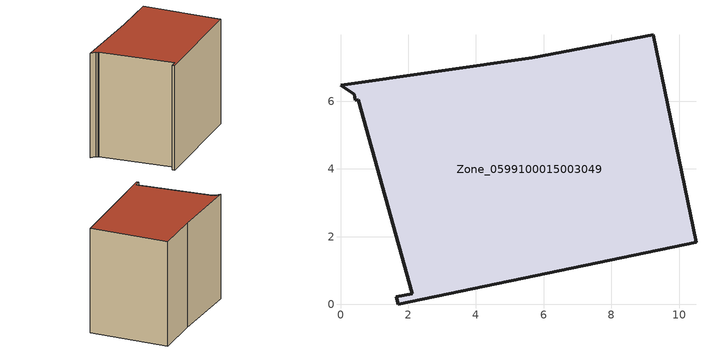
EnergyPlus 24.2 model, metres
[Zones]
Zone_0599100015003049
 floor ground (C_G): 1.65,0.23 2.12,0.32 0.52,6.04 0.44,6.03 0.4,6.21 0,6.47 5.66,7.29 9.23,7.97 10.5,1.83 1.7,0 z0.77
 wall outside (C_F): 5.66,7.29 0,6.47 0.4,6.21 0.44,6.03 0.52,6.04 2.12,0.32 1.65,0.23 1.7,0 10.5,1.83 9.23,7.97 5.66,7.29 z0.77:9.29
 roof outside (C_R): 2.12,0.32 1.65,0.23 1.7,0 10.5,1.83 9.23,7.97 5.66,7.29 0,6.47 0.4,6.21 0.44,6.03 0.52,6.04 z9.29
[BUILDING]
Pand.0599100015003049: North Axis=0; Terrain=City; Loads Convergence Tolerance Value=0.04; Temperature Convergence Tolerance Value=0.4; Solar Distribution=FullExterior; Maximum Number of Warmup Days=25; Minimum Number of Warmup Days=1
[Site:Location]
Rotterdam.The.Hague.AP_ZH_NLD Design_Conditions: Latitude=51.96; Longitude=4.45; Time Zone=1; Elevation=-4.5
[SITE:GROUNDTEMPERATURE:BUILDINGSURFACE]
18, 18, 18, 18, 18, 18, 18, 18, 18, 18, 18, 18
[MATERIAL] Thermal Absorptance=0.9; Solar Absorptance=0.7; Visible Absorptance=0.7
Name | Roughness | Thickness | Conductivity | Density | Specific Heat
G.TI.1975-1991 | MediumSmooth | 0.15 | 0.288461 | 540 | 1210
F.TI.1975-1991 | Rough | 0.3 | 0.230769 | 1920 | 840
R.TI.1975-1991 | MediumRough | 0.2 | 0.153846 | 1500 | 1000
[CONSTRUCTION]
C_G: G.TI.1975-1991
C_F: F.TI.1975-1991
C_R: R.TI.1975-1991
[ZONE]
Zone_0599100015003049: Type=1; Multiplier=1; Ceiling Height=Autocalculate; Volume=Autocalculate; Floor Area=autocalculate; Part of Total Floor Area=Yes
[ZONEINFILTRATION:DESIGNFLOWRATE]
Infil_Zone_0599100015003049: Zone or ZoneList or Space or SpaceList=Zone_0599100015003049; Schedule=AlwaysOn; Design Flow Rate Calculation Method=Flow/Area; Flow Rate per Floor Area=0.003; Constant Term Coefficient=1; Temperature Term Coefficient=0; Velocity Term Coefficient=0; Velocity Squared Term Coefficient=0
[HVACTEMPLATE:ZONE:IDEALLOADSAIRSYSTEM]
Zone_0599100015003049: Maximum Heating Supply Air Temperature=50; Minimum Cooling Supply Air Temperature=13; Maximum Heating Supply Air Humidity Ratio=0.0156; Minimum Cooling Supply Air Humidity Ratio=0.0077; Heating Limit=NoLimit; Cooling Limit=NoLimit; Dehumidification Control Type=ConstantSensibleHeatRatio; Cooling Sensible Heat Ratio=0.7; Dehumidification Setpoint=60; Humidification Control Type=None; Humidification Setpoint=30; Outdoor Air Method=None; Outdoor Air Flow Rate per Person=0.00944; Outdoor Air Flow Rate per Zone Floor Area=0; Outdoor Air Flow Rate per Zone=0; Demand Controlled Ventilation Type=None; Outdoor Air Economizer Type=NoEconomizer; Heat Recovery Type=None; Sensible Heat Recovery Effectiveness=0.7; Latent Heat Recovery Effectiveness=0.65
[ZONECONTROL:THERMOSTAT]
ThermostatControl_Zone_0599100015003049: Zone or ZoneList=Zone_0599100015003049; Control Type Schedule=DualSetpointControlType; Control 1=Thermostat_Zone_0599100015003049; Temperature Difference Between Cutout And Setpoint=0
[THERMOSTATSETPOINT:DUALSETPOINT]
Thermostat_Zone_0599100015003049: Heating Setpoint Temperature Schedule=HeatingSetpoint_Zone_0599100015003049; Cooling Setpoint Temperature Schedule=CoolingSetpoint_Zone_0599100015003049
[SCHEDULE:COMPACT]
HeatingSetpoint_Zone_0599100015003049: Through: 12/31, For: AllDays, Until: 24:00, 21
CoolingSetpoint_Zone_0599100015003049: Through: 12/31, For: AllDays, Until: 24:00, 24
DualSetpointControlType: Through: 12/31, For: AllDays, Until: 24:00, 4
AlwaysOn: Through: 12/31, For: AllDays, Until: 24:00, 1
